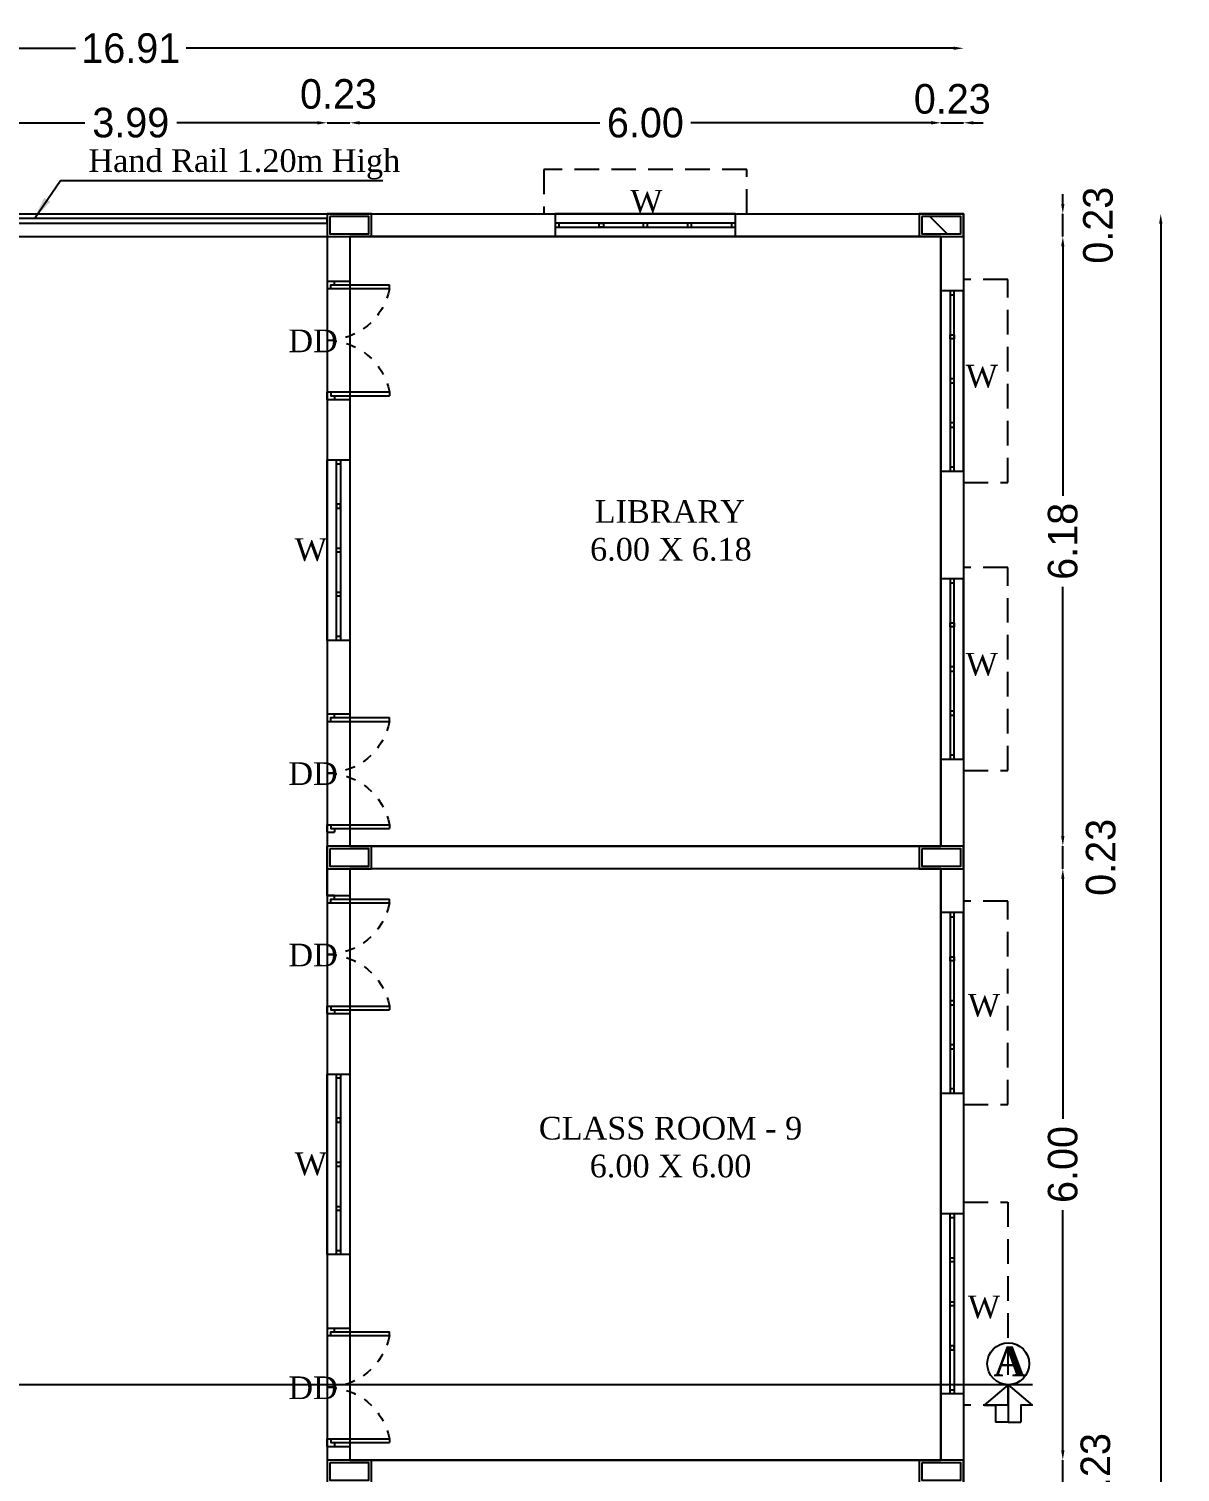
# Model space of a CAD drawing. Header units: metres. Extents: x 3396 to 3562, y 2179 to 2331.
# Drawn here: x 3405.62 to 3417.31, y 2210.59 to 2225.23 of the extents above; entities that cross this region are included whole.
import ezdxf

# ---------------------------------------------------------------- set-up
doc = ezdxf.new("R2010")
doc.units = ezdxf.units.M
doc.header["$PDMODE"] = 34
doc.linetypes.add('HIDDEN', pattern=[0.375, 0.25, -0.125])
for name, color, linetype in [('BLK_1_FLR_2_BLT_UP_AREA', 26, 'Continuous'), ('BLK_1_FLR_2_CARPET_AREA', 25, 'Continuous'), ('BLK_1_FLR_2_REGULAR_ROOM_9', 117, 'Continuous')]:
    doc.layers.add(name, color=color, linetype=linetype)
doc.styles.add('outer', font='BKANT.TTF')
doc.styles.get("Standard").update_dxf_attribs({"font": 'arial.ttf'})
doc.dimstyles.new('Banu', dxfattribs={"dimtxt": 0.35, "dimasz": 0.23, "dimexe": 1, "dimexo": 1, "dimgap": 0.1, "dimtad": 0, "dimzin": 1, "dimdsep": 46, "dimtxsty": 'outer', "dimcen": 0.15, "dimdle": 1, "dimse1": 1, "dimse2": 1, "dimclrt": 7, "dimadec": 0, "dimazin": 0, "dimtfac": 1, "dimtix": 1, "dimtmove": 1, "dimatfit": 0, "dimfxl": 0, "dimtolj": 1, "dimtzin": 0, "dimarcsym": 0})

# ---------------------------------------------------------------- blocks, each defined once
blk = doc.blocks.new('A$C266D3B0D')
at = {"color": 1}
for p, q in [((-0.068, 0.679), (-0.068, 0.603)), ((-0.068, 0.679), (0.008, 0.679)), ((-0.068, 0.603), (-0.03, 0.603)), ((-0.03, 0.641), (0.565, 0.641)), ((-0.03, 0.603), (0.565, 0.603)), ((0.565, 0.603), (0.565, 0.641)), ((-0.068, -0.445), (-0.03, -0.445)), ((-0.068, -0.521), (-0.068, -0.445)), ((-0.068, -0.521), (0.008, -0.521)), ((-0.03, -0.445), (0.565, -0.445)), ((-0.03, -0.483), (0.565, -0.483)), ((0.565, -0.445), (0.565, -0.483))]:
    blk.add_line(p, q, dxfattribs=at)
for points in [[(-0.068, 0.603), (-0.03, 0.603), (-0.03, 0.641), (0.008, 0.641), (0.008, 0.679)], [(-0.068, -0.445), (-0.03, -0.445), (-0.03, -0.483), (0.008, -0.483), (0.008, -0.521)]]:
    blk.add_lwpolyline(points, dxfattribs=at)
at = {"color": 1, "linetype": 'HIDDEN', "ltscale": 0.2}
for centre, start, end in [((-0.072, 0.729), 270.3902, 348.8397), ((-0.072, -0.57), 11.1603, 89.6098)]:
    blk.add_arc(centre, 0.65, start, end, dxfattribs=at)
blk = doc.blocks.new('A$C35006C9F')
h = blk.add_hatch()
h.set_pattern_fill('ANSI31', color=256, scale=2)
h.set_pattern_definition([(45, (-3161.1406, -1435.413), (-4.490128, 4.490128), [])])
h.paths.add_polyline_path([(-0.129, 0.045), (-0.305, 0.045), (-0.305, -0.35), (-0.129, -0.35)])
for points in [[(-0.102, 0.073), (-0.332, 0.073), (-0.332, -0.377), (-0.102, -0.377)], [(-0.129, 0.045), (-0.305, 0.045), (-0.305, -0.35), (-0.129, -0.35)]]:
    blk.add_lwpolyline(points, close=True)
blk = doc.blocks.new('*D414')
at = {"color": 0, "lineweight": -2, "ltscale": 2}
for p, q in [((3416.115, 2210.807), (3416.115, 2210.907)), ((3416.115, 2210.477), (3416.115, 2210.707)), ((3416.115, 2210.377), (3416.115, 2210.277))]:
    blk.add_line(p, q, dxfattribs=at)
at = {"color": 0, "ltscale": 2}
for points in [[(3416.098, 2210.807), (3416.131, 2210.807), (3416.115, 2210.707)], [(3416.098, 2210.377), (3416.131, 2210.377), (3416.115, 2210.477)]]:
    blk.add_solid(points, dxfattribs=at)
at = {"layer": 'Defpoints', "color": 0, "ltscale": 2}
for p in [(3415.882, 2210.707), (3416.115, 2210.707), (3415.882, 2210.477)]:
    blk.add_point(p, dxfattribs=at)
at = {"color": 7, "ltscale": 2, "insert": (3416.447, 2210.592), "char_height": 0.3, "attachment_point": 5, "rotation": 90, "style": 'outer'}
blk.add_mtext('\\A1;0.23', dxfattribs=at)
blk = doc.blocks.new('*D415')
at = {"color": 0, "lineweight": -2, "ltscale": 2}
for p, q in [((3416.115, 2216.608), (3416.115, 2214.17)), ((3416.115, 2210.807), (3416.115, 2213.245))]:
    blk.add_line(p, q, dxfattribs=at)
at = {"color": 0, "ltscale": 2}
for points in [[(3416.098, 2216.608), (3416.131, 2216.608), (3416.115, 2216.708)], [(3416.098, 2210.807), (3416.131, 2210.807), (3416.115, 2210.707)]]:
    blk.add_solid(points, dxfattribs=at)
at = {"layer": 'Defpoints', "color": 0, "ltscale": 2}
for p in [(3415.882, 2216.708), (3416.115, 2216.708), (3415.882, 2210.707)]:
    blk.add_point(p, dxfattribs=at)
at = {"color": 7, "ltscale": 2, "insert": (3416.115, 2213.707), "char_height": 0.3, "attachment_point": 5, "rotation": 90, "style": 'outer'}
blk.add_mtext('\\A1;6.00', dxfattribs=at)
blk = doc.blocks.new('*D416')
at = {"color": 0, "lineweight": -2, "ltscale": 2}
for p, q in [((3416.115, 2217.038), (3416.115, 2217.138)), ((3416.115, 2216.708), (3416.115, 2216.938)), ((3416.115, 2216.608), (3416.115, 2216.508))]:
    blk.add_line(p, q, dxfattribs=at)
at = {"color": 0, "ltscale": 2}
for points in [[(3416.098, 2217.038), (3416.131, 2217.038), (3416.115, 2216.938)], [(3416.098, 2216.608), (3416.131, 2216.608), (3416.115, 2216.708)]]:
    blk.add_solid(points, dxfattribs=at)
at = {"layer": 'Defpoints', "color": 0, "ltscale": 2}
for p in [(3415.882, 2216.938), (3416.115, 2216.938), (3415.882, 2216.708)]:
    blk.add_point(p, dxfattribs=at)
at = {"color": 7, "ltscale": 2, "insert": (3416.501, 2216.823), "char_height": 0.3, "attachment_point": 5, "rotation": 90, "style": 'outer'}
blk.add_mtext('\\A1;0.23', dxfattribs=at)
blk = doc.blocks.new('*D417')
at = {"color": 0, "lineweight": -2, "ltscale": 2}
for p, q in [((3416.115, 2223.021), (3416.115, 2220.49)), ((3416.115, 2217.038), (3416.115, 2219.568))]:
    blk.add_line(p, q, dxfattribs=at)
at = {"color": 0, "ltscale": 2}
for points in [[(3416.098, 2223.021), (3416.131, 2223.021), (3416.115, 2223.121)], [(3416.098, 2217.038), (3416.131, 2217.038), (3416.115, 2216.938)]]:
    blk.add_solid(points, dxfattribs=at)
at = {"layer": 'Defpoints', "color": 0, "ltscale": 2}
for p in [(3415.882, 2223.121), (3416.115, 2223.121), (3415.882, 2216.938)]:
    blk.add_point(p, dxfattribs=at)
at = {"color": 7, "ltscale": 2, "insert": (3416.115, 2220.029), "char_height": 0.3, "attachment_point": 5, "rotation": 90, "style": 'outer'}
blk.add_mtext('\\A1;6.18', dxfattribs=at)
blk = doc.blocks.new('*D418')
at = {"color": 0, "lineweight": -2, "ltscale": 2}
for p, q in [((3416.115, 2223.451), (3416.115, 2223.551)), ((3416.115, 2223.121), (3416.115, 2223.351)), ((3416.115, 2223.021), (3416.115, 2222.921))]:
    blk.add_line(p, q, dxfattribs=at)
at = {"color": 0, "ltscale": 2}
for points in [[(3416.098, 2223.451), (3416.131, 2223.451), (3416.115, 2223.351)], [(3416.098, 2223.021), (3416.131, 2223.021), (3416.115, 2223.121)]]:
    blk.add_solid(points, dxfattribs=at)
at = {"layer": 'Defpoints', "color": 0, "ltscale": 2}
for p in [(3415.882, 2223.351), (3416.115, 2223.351), (3415.882, 2223.121)]:
    blk.add_point(p, dxfattribs=at)
at = {"color": 7, "ltscale": 2, "insert": (3416.473, 2223.236), "char_height": 0.3, "attachment_point": 5, "rotation": 90, "style": 'outer'}
blk.add_mtext('\\A1;0.23', dxfattribs=at)
blk = doc.blocks.new('*D419')
at = {"color": 0, "lineweight": -2, "ltscale": 2}
for p, q in [((3417.109, 2223.251), (3417.109, 2202.919)), ((3417.109, 2181.427), (3417.109, 2201.759))]:
    blk.add_line(p, q, dxfattribs=at)
at = {"color": 0, "ltscale": 2}
for points in [[(3417.092, 2223.251), (3417.126, 2223.251), (3417.109, 2223.351)], [(3417.092, 2181.427), (3417.126, 2181.427), (3417.109, 2181.327)]]:
    blk.add_solid(points, dxfattribs=at)
at = {"layer": 'Defpoints', "color": 0, "ltscale": 2}
for p in [(3417.051, 2223.351), (3417.051, 2181.327), (3417.109, 2181.327)]:
    blk.add_point(p, dxfattribs=at)
at = {"color": 7, "ltscale": 2, "insert": (3417.109, 2202.339), "char_height": 0.3, "attachment_point": 5, "rotation": 90, "style": 'outer'}
blk.add_mtext('\\A1;42.02', dxfattribs=at)
blk = doc.blocks.new('*D431')
at = {"color": 0, "lineweight": -2, "ltscale": 2}
for p, q in [((3404.763, 2224.275), (3406.188, 2224.275)), ((3408.548, 2224.275), (3407.123, 2224.275))]:
    blk.add_line(p, q, dxfattribs=at)
at = {"color": 0, "ltscale": 2}
for points in [[(3404.763, 2224.292), (3404.763, 2224.258), (3404.663, 2224.275)], [(3408.548, 2224.292), (3408.548, 2224.258), (3408.648, 2224.275)]]:
    blk.add_solid(points, dxfattribs=at)
at = {"layer": 'Defpoints', "color": 0, "ltscale": 2}
for p in [(3404.663, 2224.249), (3408.648, 2224.275), (3408.648, 2224.249)]:
    blk.add_point(p, dxfattribs=at)
at = {"color": 7, "ltscale": 2, "insert": (3406.655, 2224.275), "char_height": 0.3, "attachment_point": 5, "style": 'outer'}
blk.add_mtext('\\A1;3.99', dxfattribs=at)
blk = doc.blocks.new('*D432')
at = {"color": 0, "lineweight": -2, "ltscale": 2}
for p, q in [((3408.548, 2224.275), (3408.448, 2224.275)), ((3408.648, 2224.275), (3408.878, 2224.275)), ((3408.978, 2224.275), (3409.078, 2224.275))]:
    blk.add_line(p, q, dxfattribs=at)
at = {"color": 0, "ltscale": 2}
for points in [[(3408.548, 2224.292), (3408.548, 2224.258), (3408.648, 2224.275)], [(3408.978, 2224.292), (3408.978, 2224.258), (3408.878, 2224.275)]]:
    blk.add_solid(points, dxfattribs=at)
at = {"layer": 'Defpoints', "color": 0, "ltscale": 2}
for p in [(3408.648, 2224.249), (3408.878, 2224.275), (3408.878, 2224.249)]:
    blk.add_point(p, dxfattribs=at)
at = {"color": 7, "ltscale": 2, "insert": (3408.763, 2224.566), "char_height": 0.3, "attachment_point": 5, "style": 'outer'}
blk.add_mtext('\\A1;0.23', dxfattribs=at)
blk = doc.blocks.new('*D433')
at = {"color": 0, "lineweight": -2, "ltscale": 2}
for p, q in [((3408.978, 2224.275), (3411.415, 2224.275)), ((3414.778, 2224.275), (3412.34, 2224.275))]:
    blk.add_line(p, q, dxfattribs=at)
at = {"color": 0, "ltscale": 2}
for points in [[(3408.978, 2224.292), (3408.978, 2224.258), (3408.878, 2224.275)], [(3414.778, 2224.292), (3414.778, 2224.258), (3414.878, 2224.275)]]:
    blk.add_solid(points, dxfattribs=at)
at = {"layer": 'Defpoints', "color": 0, "ltscale": 2}
for p in [(3408.878, 2224.249), (3414.878, 2224.275), (3414.878, 2224.249)]:
    blk.add_point(p, dxfattribs=at)
at = {"color": 7, "ltscale": 2, "insert": (3411.878, 2224.275), "char_height": 0.3, "attachment_point": 5, "style": 'outer'}
blk.add_mtext('\\A1;6.00', dxfattribs=at)
blk = doc.blocks.new('*D434')
at = {"color": 0, "lineweight": -2, "ltscale": 2}
for p, q in [((3414.778, 2224.275), (3414.678, 2224.275)), ((3414.878, 2224.275), (3415.108, 2224.275)), ((3415.208, 2224.275), (3415.308, 2224.275))]:
    blk.add_line(p, q, dxfattribs=at)
at = {"color": 0, "ltscale": 2}
for points in [[(3414.778, 2224.292), (3414.778, 2224.258), (3414.878, 2224.275)], [(3415.208, 2224.292), (3415.208, 2224.258), (3415.108, 2224.275)]]:
    blk.add_solid(points, dxfattribs=at)
at = {"layer": 'Defpoints', "color": 0, "ltscale": 2}
for p in [(3414.878, 2224.249), (3415.108, 2224.275), (3415.108, 2224.249)]:
    blk.add_point(p, dxfattribs=at)
at = {"color": 7, "ltscale": 2, "insert": (3414.993, 2224.516), "char_height": 0.3, "attachment_point": 5, "style": 'outer'}
blk.add_mtext('\\A1;0.23', dxfattribs=at)
blk = doc.blocks.new('*D435')
at = {"color": 0, "lineweight": -2, "ltscale": 2}
for p, q in [((3398.303, 2225.031), (3406.093, 2225.031)), ((3415.008, 2225.031), (3407.217, 2225.031))]:
    blk.add_line(p, q, dxfattribs=at)
at = {"color": 0, "ltscale": 2}
for points in [[(3398.303, 2225.048), (3398.303, 2225.015), (3398.203, 2225.031)], [(3415.008, 2225.048), (3415.008, 2225.015), (3415.108, 2225.031)]]:
    blk.add_solid(points, dxfattribs=at)
at = {"layer": 'Defpoints', "color": 0, "ltscale": 2}
for p in [(3415.108, 2225.031), (3398.203, 2225), (3415.108, 2225)]:
    blk.add_point(p, dxfattribs=at)
at = {"color": 7, "ltscale": 2, "insert": (3406.655, 2225.031), "char_height": 0.3, "attachment_point": 5, "style": 'outer'}
blk.add_mtext('\\A1;16.91', dxfattribs=at)

msp = doc.modelspace()

# ---------------------------------------------------------------- linework, layer by layer
for p, q in [((3404.66273, 2223.35079), (3408.64773, 2223.35079)), ((3408.64773, 2223.35079), (3415.10773, 2223.35079)), ((3415.10773, 2223.35079), (3415.10773, 2181.32709)), ((3408.64773, 2223.12079), (3408.64773, 2222.66828)), ((3408.87773, 2223.12079), (3414.87773, 2223.12079)), ((3408.87773, 2223.12079), (3408.87773, 2222.66828)), ((3414.87773, 2223.12079), (3414.87773, 2216.93777)), ((3408.64773, 2222.66828), (3408.87773, 2222.66828)), ((3408.64773, 2221.46828), (3408.64773, 2218.27796)), ((3408.64773, 2221.46828), (3408.64773, 2218.27796)), ((3408.64773, 2221.46828), (3408.87773, 2221.46828)), ((3408.87773, 2221.46828), (3408.87773, 2218.27796)), ((3408.87773, 2221.46828), (3408.87773, 2218.27796)), ((3408.64773, 2218.27796), (3408.87773, 2218.27796)), ((3414.87773, 2216.93777), (3408.64773, 2216.93777)), ((3408.64773, 2216.4376), (3408.64773, 2216.93777)), ((3408.87773, 2216.70777), (3408.87773, 2216.4376)), ((3414.87773, 2216.70777), (3408.87773, 2216.70777)), ((3414.87773, 2216.70777), (3414.87773, 2210.70709)), ((3408.64773, 2216.4376), (3408.87773, 2216.4376)), ((3408.64773, 2215.2376), (3408.64773, 2212.04728)), ((3408.64773, 2215.2376), (3408.64773, 2212.04728)), ((3408.64773, 2215.2376), (3408.87773, 2215.2376)), ((3408.87773, 2215.2376), (3408.87773, 2212.04728)), ((3408.87773, 2215.2376), (3408.87773, 2212.04728)), ((3408.64773, 2212.04728), (3408.87773, 2212.04728)), ((3408.64773, 2210.84728), (3408.64773, 2210.09427)), ((3408.64773, 2210.84728), (3408.87773, 2210.84728)), ((3408.87773, 2210.84728), (3408.87773, 2210.70709)), ((3414.87773, 2210.70709), (3408.87773, 2210.70709))]:
    msp.add_line(p, q)
at = {"linetype": 'HIDDEN'}
for points in [[(3412.90773, 2223.35079), (3412.90773, 2223.80079), (3410.84773, 2223.80079), (3410.84773, 2223.35079)], [(3415.10773, 2220.6262), (3415.55773, 2220.6262), (3415.55773, 2222.6862), (3415.10773, 2222.6862)], [(3415.10773, 2217.70407), (3415.55773, 2217.70407), (3415.55773, 2219.76407), (3415.10773, 2219.76407)], [(3415.10773, 2214.31703), (3415.55773, 2214.31703), (3415.55773, 2216.37703), (3415.10773, 2216.37703)], [(3415.10773, 2213.32382), (3415.55773, 2213.32382), (3415.55773, 2211.26382), (3415.10773, 2211.26382)]]:
    msp.add_lwpolyline(points, dxfattribs=at)
at = {"color": 1}
msp.add_lwpolyline([(3404.66273, 2223.25746), (3408.64773, 2223.25746), (3408.64773, 2223.30539), (3404.66273, 2223.30539)], close=True, dxfattribs=at)
for points in [[(3412.79273, 2223.35079), (3410.96273, 2223.35079), (3410.96273, 2223.12079), (3412.79273, 2223.12079)], [(3412.79273, 2223.25655), (3410.96273, 2223.25655), (3410.96273, 2223.21503), (3412.79273, 2223.21503)], [(3411.00425, 2223.25655), (3410.96273, 2223.25655), (3410.96273, 2223.21503), (3411.00425, 2223.21503)], [(3411.40985, 2223.25655), (3411.45137, 2223.25655), (3411.45137, 2223.21503), (3411.40985, 2223.21503)], [(3411.89849, 2223.25655), (3411.85697, 2223.25655), (3411.85697, 2223.21503), (3411.89849, 2223.21503)], [(3412.34561, 2223.25655), (3412.30409, 2223.25655), (3412.30409, 2223.21503), (3412.34561, 2223.21503)], [(3412.79273, 2223.25655), (3412.75121, 2223.25655), (3412.75121, 2223.21503), (3412.79273, 2223.21503)], [(3415.10773, 2220.7412), (3415.10773, 2222.5712), (3414.87773, 2222.5712), (3414.87773, 2220.7412)], [(3415.01349, 2220.7412), (3415.01349, 2222.5712), (3414.97197, 2222.5712), (3414.97197, 2220.7412)], [(3415.01349, 2222.52968), (3415.01349, 2222.5712), (3414.97197, 2222.5712), (3414.97197, 2222.52968)], [(3415.01349, 2222.12408), (3415.01349, 2222.08256), (3414.97197, 2222.08256), (3414.97197, 2222.12408)], [(3415.01349, 2221.63544), (3415.01349, 2221.67696), (3414.97197, 2221.67696), (3414.97197, 2221.63544)], [(3415.01349, 2221.18832), (3415.01349, 2221.22983), (3414.97197, 2221.22983), (3414.97197, 2221.18832)], [(3408.64773, 2219.02458), (3408.64773, 2220.85458), (3408.87773, 2220.85458), (3408.87773, 2219.02458)], [(3408.74197, 2219.02458), (3408.74197, 2220.85458), (3408.78349, 2220.85458), (3408.78349, 2219.02458)], [(3408.74197, 2220.81306), (3408.74197, 2220.85458), (3408.78349, 2220.85458), (3408.78349, 2220.81306)], [(3415.01349, 2220.7412), (3415.01349, 2220.78271), (3414.97197, 2220.78271), (3414.97197, 2220.7412)], [(3408.74197, 2220.40746), (3408.74197, 2220.36594), (3408.78349, 2220.36594), (3408.78349, 2220.40746)], [(3408.74197, 2219.91882), (3408.74197, 2219.96034), (3408.78349, 2219.96034), (3408.78349, 2219.91882)], [(3415.10773, 2217.81907), (3415.10773, 2219.64907), (3414.87773, 2219.64907), (3414.87773, 2217.81907)], [(3415.01349, 2217.81907), (3415.01349, 2219.64907), (3414.97197, 2219.64907), (3414.97197, 2217.81907)], [(3415.01349, 2219.60755), (3415.01349, 2219.64907), (3414.97197, 2219.64907), (3414.97197, 2219.60755)], [(3408.74197, 2219.4717), (3408.74197, 2219.51322), (3408.78349, 2219.51322), (3408.78349, 2219.4717)], [(3415.01349, 2219.20195), (3415.01349, 2219.16043), (3414.97197, 2219.16043), (3414.97197, 2219.20195)], [(3408.74197, 2219.02458), (3408.74197, 2219.0661), (3408.78349, 2219.0661), (3408.78349, 2219.02458)], [(3415.01349, 2218.71331), (3415.01349, 2218.75483), (3414.97197, 2218.75483), (3414.97197, 2218.71331)], [(3415.01349, 2218.26619), (3415.01349, 2218.30771), (3414.97197, 2218.30771), (3414.97197, 2218.26619)], [(3415.01349, 2217.81907), (3415.01349, 2217.86059), (3414.97197, 2217.86059), (3414.97197, 2217.81907)], [(3415.10773, 2214.43203), (3415.10773, 2216.26203), (3414.87773, 2216.26203), (3414.87773, 2214.43203)], [(3415.01349, 2214.43203), (3415.01349, 2216.26203), (3414.97197, 2216.26203), (3414.97197, 2214.43203)], [(3415.01349, 2216.22052), (3415.01349, 2216.26203), (3414.97197, 2216.26203), (3414.97197, 2216.22052)], [(3415.01349, 2215.81491), (3415.01349, 2215.77339), (3414.97197, 2215.77339), (3414.97197, 2215.81491)], [(3415.01349, 2215.32627), (3415.01349, 2215.36779), (3414.97197, 2215.36779), (3414.97197, 2215.32627)], [(3415.01349, 2214.87915), (3415.01349, 2214.92067), (3414.97197, 2214.92067), (3414.97197, 2214.87915)], [(3408.64773, 2212.79389), (3408.64773, 2214.62389), (3408.87773, 2214.62389), (3408.87773, 2212.79389)], [(3408.74197, 2212.79389), (3408.74197, 2214.62389), (3408.78349, 2214.62389), (3408.78349, 2212.79389)], [(3408.74197, 2214.58238), (3408.74197, 2214.62389), (3408.78349, 2214.62389), (3408.78349, 2214.58238)], [(3415.01349, 2214.43203), (3415.01349, 2214.47355), (3414.97197, 2214.47355), (3414.97197, 2214.43203)], [(3408.74197, 2214.17677), (3408.74197, 2214.13526), (3408.78349, 2214.13526), (3408.78349, 2214.17677)], [(3408.74197, 2213.68814), (3408.74197, 2213.72965), (3408.78349, 2213.72965), (3408.78349, 2213.68814)], [(3408.74197, 2213.24102), (3408.74197, 2213.28253), (3408.78349, 2213.28253), (3408.78349, 2213.24102)], [(3415.10773, 2213.20882), (3415.10773, 2211.37882), (3414.87773, 2211.37882), (3414.87773, 2213.20882)], [(3415.01349, 2213.20882), (3415.01349, 2211.37882), (3414.97197, 2211.37882), (3414.97197, 2213.20882)], [(3415.01349, 2213.20882), (3415.01349, 2213.1673), (3414.97197, 2213.1673), (3414.97197, 2213.20882)], [(3408.74197, 2212.79389), (3408.74197, 2212.83541), (3408.78349, 2212.83541), (3408.78349, 2212.79389)], [(3415.01349, 2212.76169), (3415.01349, 2212.72018), (3414.97197, 2212.72018), (3414.97197, 2212.76169)], [(3415.01349, 2212.31457), (3415.01349, 2212.27306), (3414.97197, 2212.27306), (3414.97197, 2212.31457)], [(3415.01349, 2211.82594), (3415.01349, 2211.86745), (3414.97197, 2211.86745), (3414.97197, 2211.82594)], [(3415.01349, 2211.42033), (3415.01349, 2211.37882), (3414.97197, 2211.37882), (3414.97197, 2211.42033)]]:
    msp.add_lwpolyline(points, close=True)
at = {"linetype": 'HIDDEN', "ltscale": 3, "const_width": 0.02}
msp.add_lwpolyline([(3396.67921, 2211.47289), (3415.80821, 2211.47289)], dxfattribs=at)
for points in [[(3415.56104, 2211.47289), (3415.31815, 2211.26693), (3415.43227, 2211.26693), (3415.43227, 2211.09365)], [(3415.56104, 2211.47289), (3415.56104, 2211.09365)], [(3415.56104, 2211.47289), (3415.80394, 2211.26693), (3415.68981, 2211.26693), (3415.68981, 2211.09365)], [(3415.56104, 2211.09365), (3415.43227, 2211.09365)], [(3415.56104, 2211.09365), (3415.68981, 2211.09365)]]:
    msp.add_lwpolyline(points)
msp.add_circle((3415.56104, 2211.68551), 0.21262)
at = {"layer": 'BLK_1_FLR_2_BLT_UP_AREA', "color": 26, "ltscale": 400}
msp.add_lwpolyline([(3398.20273, 2223.35079), (3415.10773, 2223.35079), (3415.10773, 2181.32709), (3398.20273, 2181.32709)], close=True, dxfattribs=at)
at = {"layer": 'BLK_1_FLR_2_CARPET_AREA', "color": 26, "linetype": 'Continuous'}
msp.add_lwpolyline([(3404.66273, 2223.12079), (3408.64773, 2223.12079), (3408.64773, 2181.55709)], dxfattribs=at)
for points in [[(3408.87773, 2216.93777), (3414.87773, 2216.93777), (3414.87773, 2223.12079), (3408.87773, 2223.12079)], [(3408.87773, 2210.70709), (3414.87773, 2210.70709), (3414.87773, 2216.70777), (3408.87773, 2216.70777)]]:
    msp.add_lwpolyline(points, close=True, dxfattribs=at)
at = {"layer": 'BLK_1_FLR_2_REGULAR_ROOM_9', "color": 3, "linetype": 'HIDDEN', "ltscale": 2}
msp.add_lwpolyline([(3408.87773, 2210.70709), (3414.87773, 2210.70709), (3414.87773, 2216.70777), (3408.87773, 2216.70777)], close=True, dxfattribs=at)

# ---------------------------------------------------------------- block references
at = {"rotation": 90}
for p in [(3408.72033, 2223.45293), (3414.73033, 2223.45293), (3408.72033, 2217.03991), (3414.73033, 2217.03991), (3408.72033, 2210.80923), (3414.73033, 2210.80923)]:
    msp.add_blockref('A$C35006C9F', p, dxfattribs=at)
at = {"xscale": -1, "rotation": 180}
for p in [(3408.71553, 2222.14769), (3408.71553, 2217.75736), (3408.71553, 2215.91701), (3408.71553, 2211.52668)]:
    msp.add_blockref('A$C266D3B0D', p, dxfattribs=at)

# ---------------------------------------------------------------- texts
at = {"attachment_point": 1}
for s, width, insert, char_height in [('{\\fTimes New Roman|b0|i0|c0|p18;Hand Rail 1.20m High}', 5.3121457, (3406.22478, 2224.00678), 0.23), ('{\\fTimes New Roman|b0|i0|c0|p18;\\W2.56455; \\W1;W}', 0.7488848, (3411.5018, 2223.5948), 0.23), ('{\\fTimes New Roman|b0|i0|c0|p18;\\W1.63193; \\W1;DD}', 0.7488848, (3408.11259, 2222.17792), 0.23), ('{\\fTimes New Roman|b0|i0|c0|p18;\\W2.56455; \\W1;W}', 0.7488848, (3414.90572, 2221.81989), 0.23), ('{\\fTimes New Roman|b0|i0|c0|p18;\\W9.02682; \\W1;LIBRARY\\P{\\W8.492637; }6.00 X 6.18}', 3.0116337, (3410.57924, 2220.44684), 0.23), ('{\\fTimes New Roman|b0|i0|c0|p18;\\W2.56455; \\W1;W}', 0.7488848, (3408.09618, 2220.06005), 0.23), ('{\\fTimes New Roman|b0|i0|c0|p18;\\W2.56455; \\W1;W}', 0.7488848, (3414.90572, 2218.89776), 0.23), ('{\\fTimes New Roman|b0|i0|c0|p18;\\W1.63193; \\W1;DD}', 0.7488848, (3408.11259, 2217.78759), 0.23), ('{\\fTimes New Roman|b0|i0|c0|p18;\\W1.63193; \\W1;DD}', 0.7488848, (3408.11259, 2215.94724), 0.23), ('{\\fTimes New Roman|b0|i0|c0|p18;\\W2.56455; \\W1;W}', 0.7488848, (3414.92794, 2215.4381), 0.23), ('{\\fTimes New Roman|b0|i0|c0|p18;\\W2.5024; \\W1;CLASS ROOM - 9\\P{\\W8.448691; }6.00 X 6.00}', 3.0116337, (3410.57924, 2214.19046), 0.23), ('{\\fTimes New Roman|b0|i0|c0|p18;\\W2.56455; \\W1;W}', 0.7488848, (3408.09618, 2213.82937), 0.23), ('{\\fTimes New Roman|b0|i0|c0|p18;\\W2.56455; \\W1;W}', 0.7488848, (3414.92794, 2212.37731), 0.23), ('{\\fTimes New Roman|b1|i0|c0|p18;\\W1.96763; \\W1;A}', 0.7488848, (3415.18905, 2211.859), 0.3), ('{\\fTimes New Roman|b0|i0|c0|p18;\\W1.63193; \\W1;DD}', 0.7488848, (3408.11259, 2211.55691), 0.23)]:
    msp.add_mtext_dynamic_manual_height_columns(s, width=width, gutter_width=12.5, heights=[0], dxfattribs=dict(at, insert=insert, char_height=char_height))

# ---------------------------------------------------------------- dimensions: what is measured, and where the dimension line sits
at = {"ltscale": 2}
for base, p1, p2, picture, middle in [((3415.1077301899, 2225.0312190875), (3398.202730176, 2224.9997524188), (3415.1077301899, 2224.9997524188), '*D435', (3406.655230183, 2225.0312190875)), ((3408.64773019, 2224.27503006), (3404.66273018, 2224.24851028), (3408.64773019, 2224.24851028), '*D431', (3406.65523018, 2224.27503006)), ((3414.87773, 2224.27503), (3408.87773, 2224.24851), (3414.87773, 2224.24851), '*D433', (3411.87773, 2224.27503))]:
    dim = msp.add_linear_dim(base=base, p1=p1, p2=p2, dimstyle='Banu', override={"dimtxt": 0.3, "dimasz": 0.1, "dimpost": '\\X'}, dxfattribs=at)
    dim.commit()
    dim.dimension.update_dxf_attribs({"geometry": picture, "text_midpoint": middle})
for base, p1, p2, picture, middle in [((3408.87773, 2224.27503), (3408.64773, 2224.24851), (3408.87773, 2224.24851), '*D432', (3408.76273, 2224.56594)), ((3415.10773, 2224.27503), (3414.87773, 2224.24851), (3415.10773, 2224.24851), '*D434', (3414.99273, 2224.51556))]:
    dim = msp.add_linear_dim(base=base, p1=p1, p2=p2, dimstyle='Banu', override={"dimtxt": 0.3, "dimasz": 0.1, "dimpost": '\\X'}, dxfattribs=at)
    dim.commit()
    dim.dimension.update_dxf_attribs({"geometry": picture, "text_midpoint": middle, "dimtype": 160})
for base, p1, p2, picture, middle in [((3416.11477, 2223.35079), (3415.8823, 2223.12079), (3415.8823, 2223.35079), '*D418', (3416.47272, 2223.23579)), ((3416.11477, 2216.93777), (3415.8823, 2216.70777), (3415.8823, 2216.93777), '*D416', (3416.50128, 2216.82277)), ((3416.11477, 2210.70709), (3415.8823, 2210.47709), (3415.8823, 2210.70709), '*D414', (3416.44665, 2210.59209))]:
    dim = msp.add_linear_dim(base=base, p1=p1, p2=p2, angle=270, dimstyle='Banu', override={"dimtxt": 0.3, "dimasz": 0.1, "dimpost": '\\X'}, dxfattribs=at)
    dim.commit()
    dim.dimension.update_dxf_attribs({"geometry": picture, "text_midpoint": middle, "dimtype": 160})
for base, p1, p2, angle, picture, middle in [((3417.10887, 2181.32709), (3417.05097, 2223.35079), (3417.05097, 2181.32709), 90, '*D419', (3417.10887, 2202.33894)), ((3416.11477, 2223.12079), (3415.8823, 2216.93777), (3415.8823, 2223.12079), 270, '*D417', (3416.11477, 2220.02928)), ((3416.11477, 2216.70777), (3415.8823, 2210.70709), (3415.8823, 2216.70777), 270, '*D415', (3416.11477, 2213.70743))]:
    dim = msp.add_linear_dim(base=base, p1=p1, p2=p2, angle=angle, dimstyle='Banu', override={"dimtxt": 0.3, "dimasz": 0.1, "dimpost": '\\X'}, dxfattribs=at)
    dim.commit()
    dim.dimension.update_dxf_attribs({"geometry": picture, "text_midpoint": middle})

# ---------------------------------------------------------------- leaders
msp.add_leader([(3405.67618, 2223.30539), (3405.94269, 2223.69073), (3409.2119, 2223.69073)], dimstyle='Banu', dxfattribs=at)

doc.saveas('drawing.dxf')
